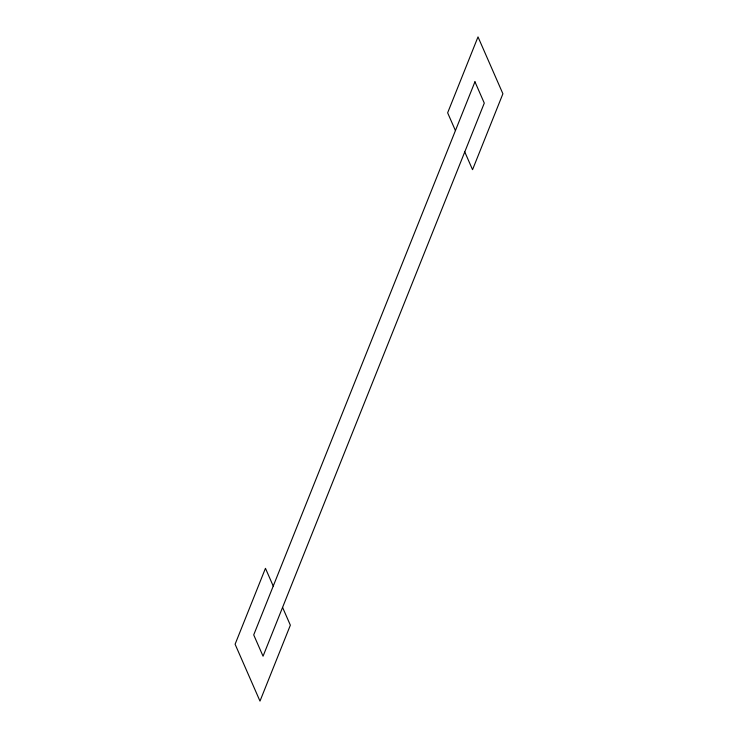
<?xml version="1.0" encoding="UTF-8"?>
<svg xmlns="http://www.w3.org/2000/svg" width="738" height="738" viewBox="0 0 738 738"><rect width="100%" height="100%" fill="white"/><g stroke="black" fill="none" stroke-linecap="round" stroke-linejoin="round"><path stroke-width="1.11" d="M455.429 130.589L447.643 112.813L478.012 36.9L502.901 93.772L472.541 169.685L464.765 151.917M273.235 586.083L265.459 568.315L235.099 644.228L259.988 701.1L290.357 625.187L282.571 607.411M474.949 81.789L253.715 634.892L263.051 656.211L484.285 103.108L474.949 81.789"/></g></svg>
